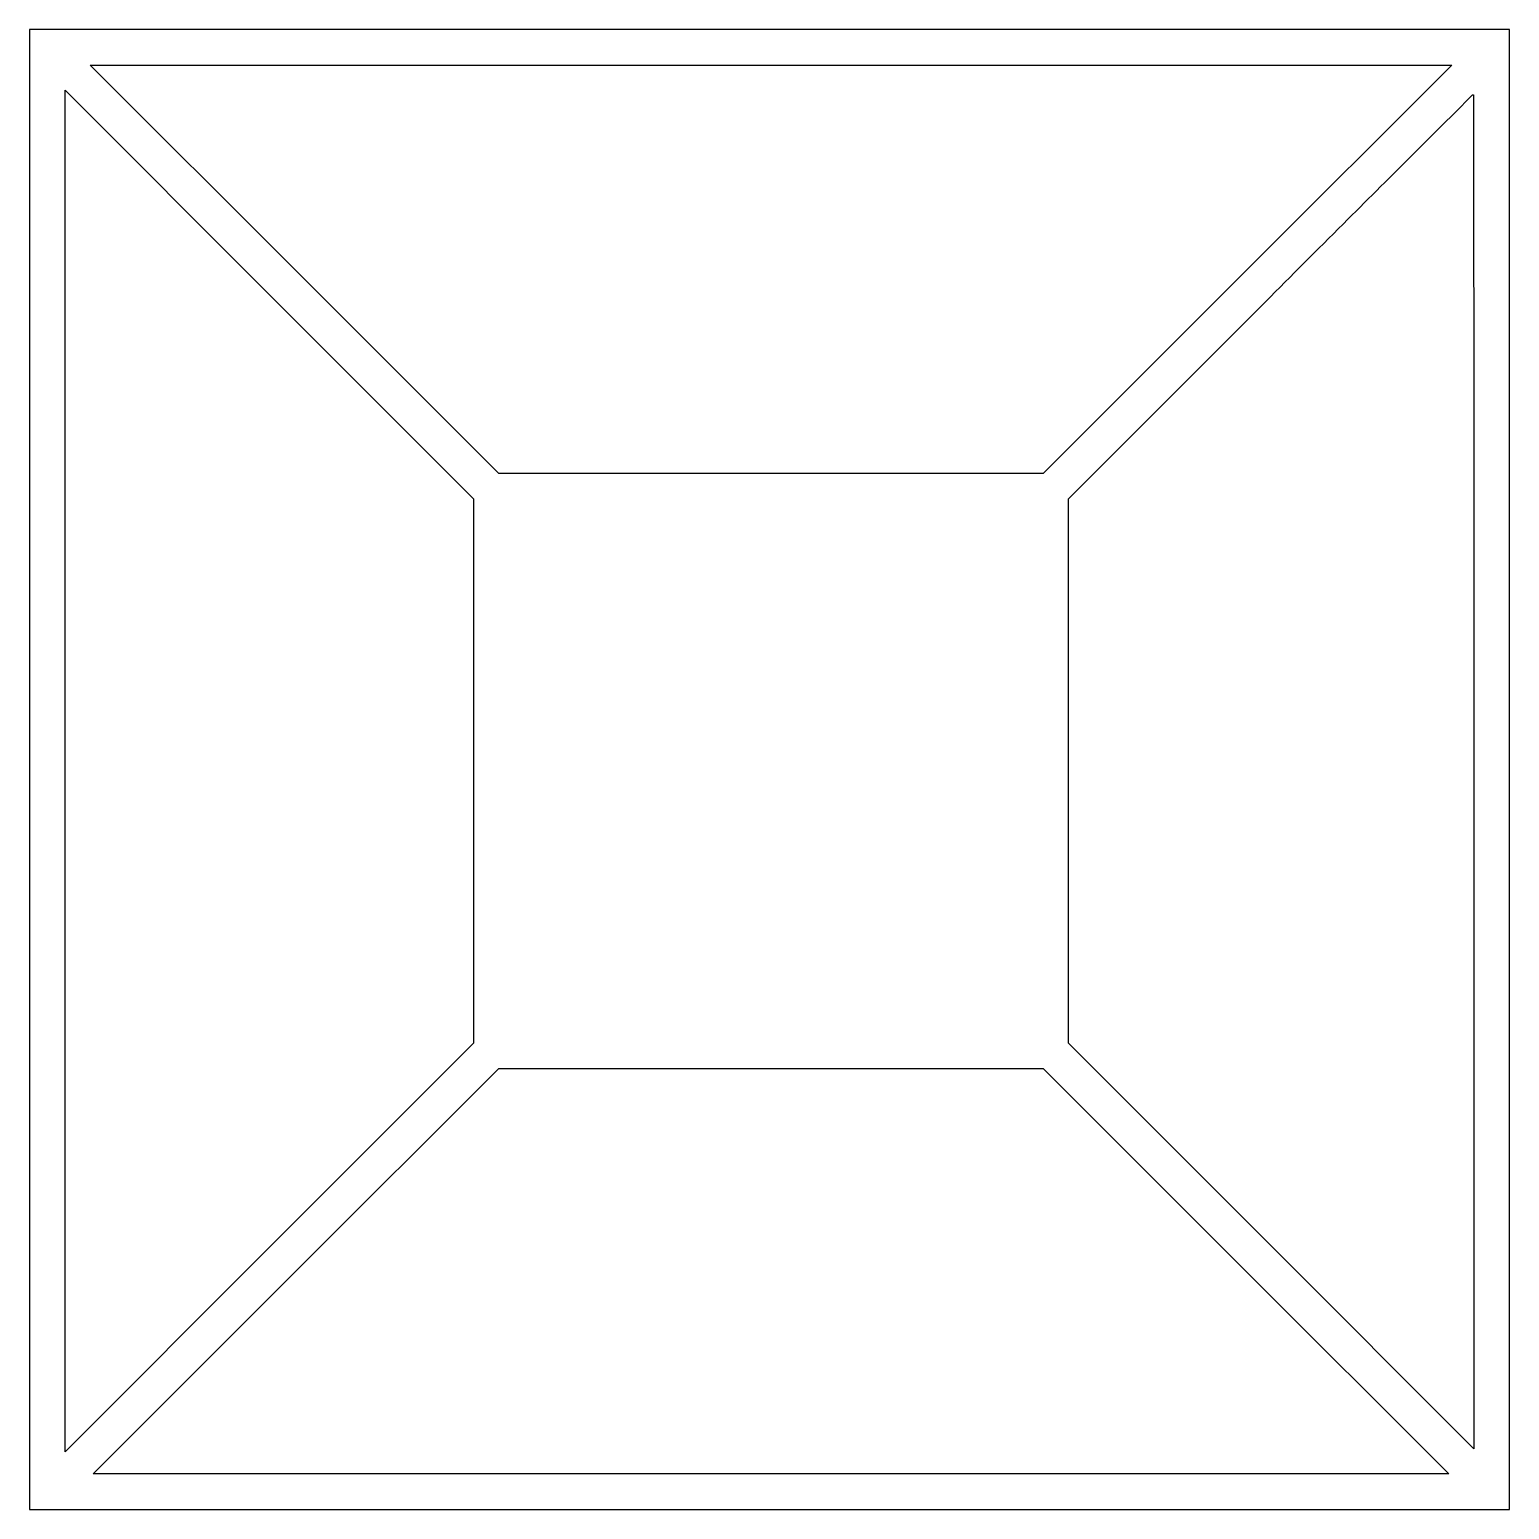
# Model space of a CAD drawing. Extents: x 0 to 500, y 0 to 500.
import ezdxf

# ---------------------------------------------------------------- set-up
doc = ezdxf.new("R2010")
doc.units = 0

msp = doc.modelspace()

# ---------------------------------------------------------------- linework, layer by layer
for points in [[(0, 250), (0, 0), (250, 0), (500, 0), (500, 250), (500, 500), (250, 500), (0, 500)], [(411.5, 419), (342.505435, 350), (250.5, 350), (158.494565, 350), (89.5, 419), (20.505435, 488), (250.5, 488), (480.494565, 488)], [(150, 249.5), (150, 157.494565), (81, 88.5), (12, 19.505435), (12, 249.5), (12, 479.494565), (81, 410.5), (150, 341.505435)], [(411, 80.5), (479.494525, 12), (250.5, 12), (21.505475, 12), (90, 80.5), (158.494525, 149), (250.5, 149), (342.505475, 149)]]:
    msp.add_lwpolyline(points, close=True)
msp.add_lwpolyline([(488, 249.252737), (488, 20.505475), (419.5, 89), (351, 157.494525), (351, 249.494545), (351, 341.494565), (419.247263, 409.747283, -0.000173), (445.434432, 435.918377, -0.000289), (467.521134, 457.950764, -0.000005), (487.569811, 477.926687, -0.198438), (487.747263, 478, -0.413889), (487.85147, 477.895908, -0.000001), (487.925758, 410.805492, -0.000173), (487.981839, 336.966083, -0.000104)], format="xyb", close=True)

doc.saveas('drawing.dxf')
